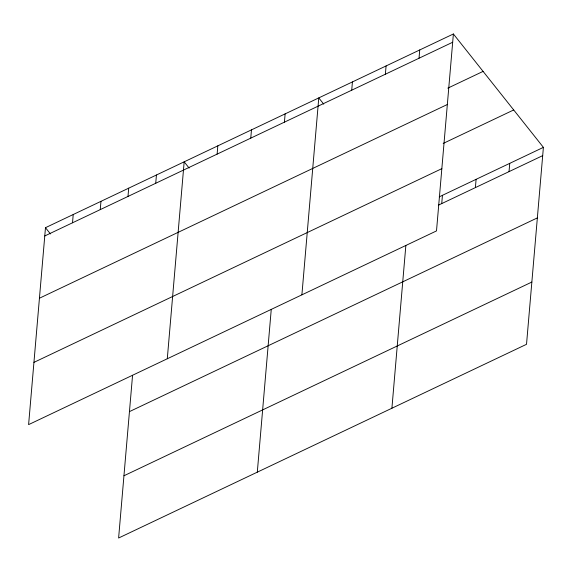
<?xml version="1.0" encoding="UTF-8"?>
<svg xmlns="http://www.w3.org/2000/svg" width="572" height="572" viewBox="0 0 572 572"><rect width="100%" height="100%" fill="white"/><g stroke="black" fill="none" stroke-linecap="round" stroke-linejoin="round"><path stroke-width="0.86" d="M45.481 227.692L28.6 424.631L436.5 230.916L453.389 33.977L45.481 227.692L50.436 233.927M72.515 222.787L73.223 214.514M100.25 209.617L100.958 201.344M127.985 196.446L128.693 188.174M132.561 375.303L118.611 538.023L526.519 344.308L543.4 147.369L453.389 33.977M155.727 183.269L156.435 174.996M167.289 358.766L184.17 161.826L189.125 168.061M217.117 154.118L217.825 145.846M250.765 138.138L251.473 129.865M284.42 122.151L285.128 113.878M257.3 472.165L271.25 309.438M301.894 294.837L318.776 97.898L323.731 104.14M351.723 90.19L352.431 81.918M385.371 74.21L386.086 65.937M419.026 58.23L419.734 49.957M391.906 408.236L405.855 245.51M441.734 203.589L442.442 195.317M475.389 187.609L476.097 179.336M509.037 171.621L509.745 163.349M44.773 235.964L452.681 42.249M447.833 88.138L483.09 71.393M39.439 298.219L447.34 104.504M443.186 143.436L513.699 109.953M33.941 362.369L441.841 168.654M439.239 196.839L543.4 147.369M438.531 205.112L542.692 155.641M129.451 411.618L537.351 217.903M123.952 475.768L531.853 282.053"/></g></svg>
